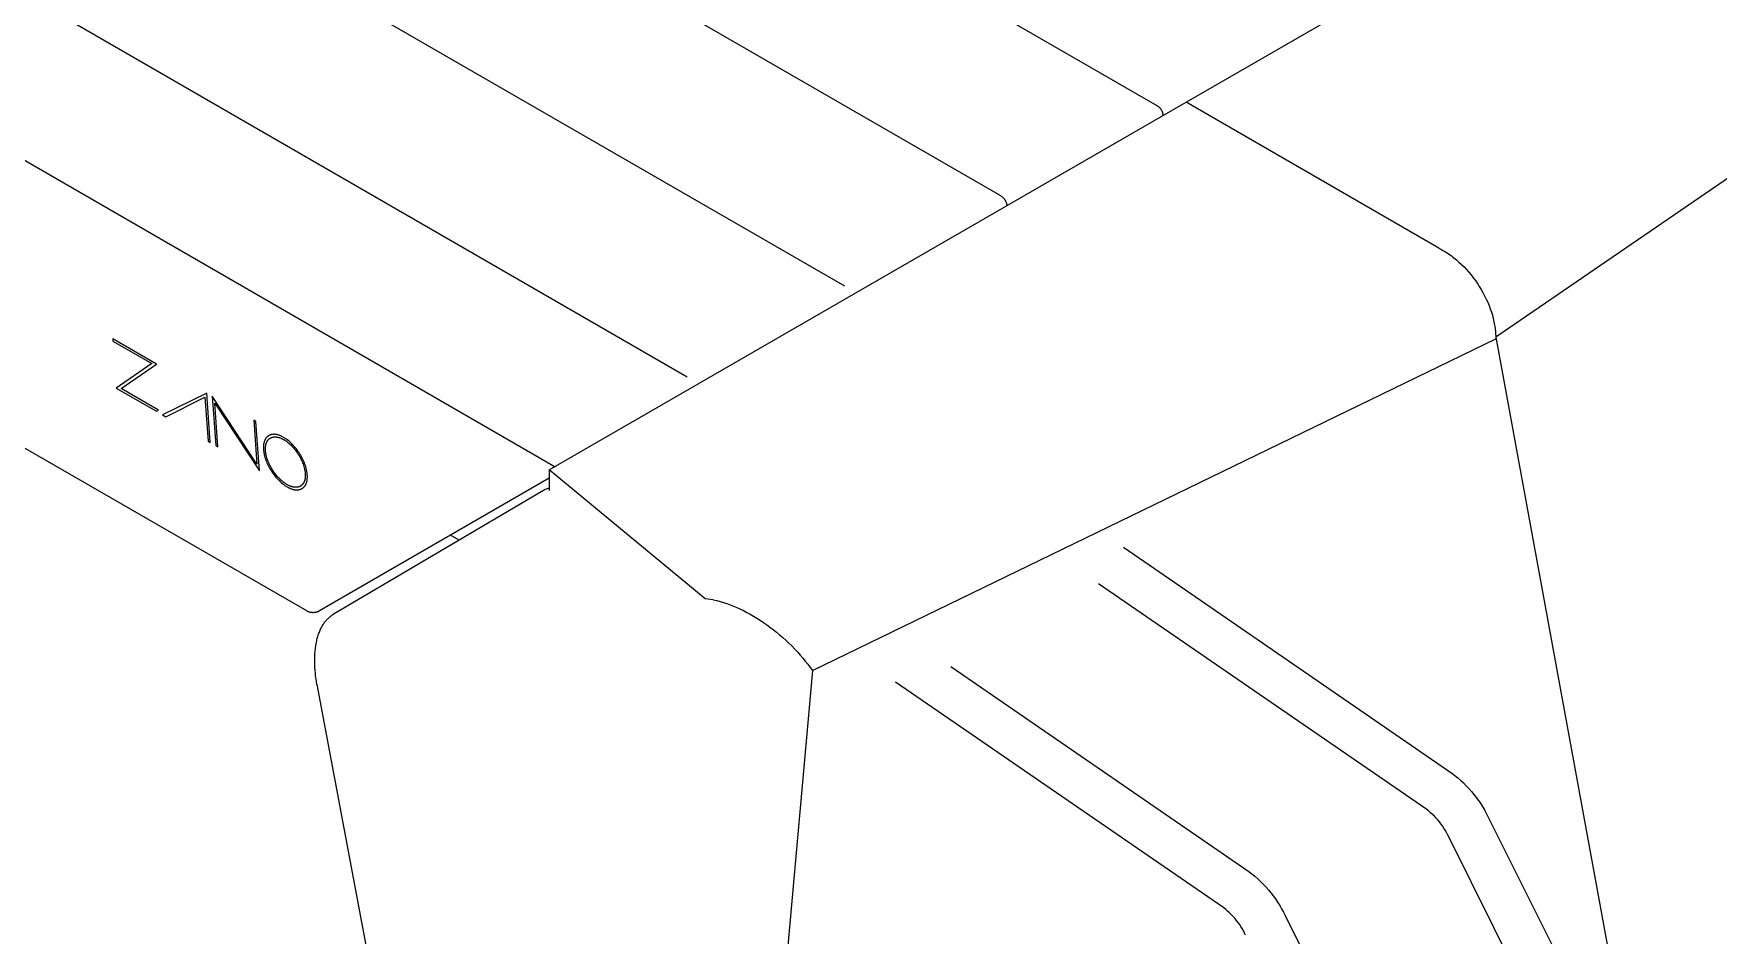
# Model space of a CAD drawing. Header units: inches. Extents: x -2 to 206, y 1 to 129.
# Drawn here: x 184.8 to 198.29, y 44.7 to 51.93 of the extents above; entities that cross this region are included whole.
import ezdxf

# ---------------------------------------------------------------- set-up
doc = ezdxf.new("R2010")
doc.units = ezdxf.units.IN
doc.layers.add('ZANO_R', color=7, linetype='Continuous', lineweight=0)

msp = doc.modelspace()

# ---------------------------------------------------------------- linework, layer by layer
at = {"layer": 'ZANO_R'}
for p, q in [((148.04751, 76.31765), (192.54332, 50.62798)), ((150.52484, 76.33177), (193.79421, 51.35018)), ((146.79663, 75.59545), (191.29244, 49.90579)), ((145.52589, 74.87439), (190.03397, 49.17765)), ((144.32149, 74.23882), (188.82957, 48.54207)), ((186.9869, 47.30169), (146.48166, 70.6874)), ((194.02958, 51.37613), (199.11225, 54.31061)), ((201.03887, 52.59873), (196.50926, 49.49441)), ((188.92904, 48.43133), (194.01122, 51.36553)), ((193.79421, 51.35018), (193.79714, 51.34842)), ((193.79714, 51.34842), (193.80001, 51.34657)), ((193.80001, 51.34657), (193.80282, 51.34461)), ((193.80282, 51.34461), (193.80556, 51.34256)), ((193.80556, 51.34256), (193.80823, 51.34042)), ((193.80823, 51.34042), (193.81082, 51.33819)), ((193.81082, 51.33819), (193.81334, 51.33588)), ((193.81334, 51.33588), (193.81578, 51.33348)), ((193.81578, 51.33348), (193.81813, 51.331)), ((193.81813, 51.331), (193.8204, 51.32844)), ((193.8204, 51.32844), (193.82259, 51.32581)), ((193.82259, 51.32581), (193.82468, 51.3231)), ((193.82468, 51.3231), (193.82668, 51.32032)), ((193.82668, 51.32032), (193.82858, 51.31748)), ((193.82858, 51.31748), (193.83039, 51.31458)), ((193.83039, 51.31458), (193.8321, 51.31161)), ((193.8321, 51.31161), (193.8337, 51.30859)), ((193.8337, 51.30859), (193.83521, 51.30552)), ((193.83521, 51.30552), (193.8366, 51.3024)), ((193.8366, 51.3024), (193.8379, 51.29923)), ((193.8379, 51.29923), (193.83908, 51.29602)), ((193.83908, 51.29602), (193.84015, 51.29278)), ((193.84015, 51.29278), (193.84112, 51.28949)), ((193.84112, 51.28949), (193.84197, 51.28618)), ((193.84197, 51.28618), (193.84271, 51.28284)), ((193.84271, 51.28284), (193.84334, 51.27948)), ((193.84334, 51.27948), (193.84385, 51.2761)), ((193.84385, 51.2761), (193.84425, 51.2727)), ((193.84425, 51.2727), (193.84453, 51.26929)), ((194.01122, 51.36553), (194.02958, 51.37613)), ((196.05281, 50.20802), (194.02958, 51.37613)), ((194.45639, 51.10908), (194.45585, 51.10882)), ((192.54332, 50.62798), (192.54625, 50.62622)), ((192.54625, 50.62622), (192.54913, 50.62437)), ((192.54913, 50.62437), (192.55193, 50.62241)), ((192.55193, 50.62241), (192.55467, 50.62036)), ((192.55467, 50.62036), (192.55734, 50.61822)), ((192.55734, 50.61822), (192.55994, 50.61599)), ((192.55994, 50.61599), (192.56245, 50.61368)), ((192.56245, 50.61368), (192.56489, 50.61128)), ((192.56489, 50.61128), (192.56725, 50.6088)), ((192.56725, 50.6088), (192.56952, 50.60624)), ((192.56952, 50.60624), (192.5717, 50.60361)), ((192.5717, 50.60361), (192.57379, 50.6009)), ((192.57379, 50.6009), (192.57579, 50.59812)), ((192.57579, 50.59812), (192.5777, 50.59528)), ((192.5777, 50.59528), (192.5795, 50.59238)), ((192.5795, 50.59238), (192.58121, 50.58941)), ((192.58121, 50.58941), (192.58282, 50.58639)), ((192.58282, 50.58639), (192.58432, 50.58332)), ((192.58432, 50.58332), (192.58572, 50.5802)), ((192.58572, 50.5802), (192.58701, 50.57703)), ((192.58701, 50.57703), (192.58819, 50.57382)), ((192.58819, 50.57382), (192.58927, 50.57058)), ((192.58927, 50.57058), (192.59023, 50.56729)), ((192.59023, 50.56729), (192.59109, 50.56398)), ((192.59109, 50.56398), (192.59183, 50.56064)), ((192.59183, 50.56064), (192.59245, 50.55728)), ((192.59245, 50.55728), (192.59297, 50.5539)), ((192.59297, 50.5539), (192.59336, 50.5505)), ((192.59336, 50.5505), (192.59365, 50.54709)), ((196.05281, 50.20802), (196.06408, 50.20226)), ((196.06408, 50.20226), (196.07543, 50.19616)), ((196.07543, 50.19616), (196.08665, 50.18983)), ((196.08665, 50.18983), (196.09774, 50.18328)), ((196.09774, 50.18328), (196.1087, 50.17652)), ((196.1087, 50.17652), (196.11953, 50.16956)), ((196.11953, 50.16956), (196.13024, 50.16239)), ((196.13024, 50.16239), (196.15126, 50.1475)), ((196.15126, 50.1475), (196.16222, 50.1393)), ((196.16222, 50.1393), (196.17303, 50.13091)), ((196.17303, 50.13091), (196.19421, 50.11357)), ((196.19421, 50.11357), (196.2148, 50.09553)), ((196.2148, 50.09553), (196.2348, 50.07683)), ((196.2348, 50.07683), (196.25497, 50.05674)), ((196.25497, 50.05674), (196.2745, 50.03602)), ((196.2745, 50.03602), (196.29338, 50.0147)), ((196.29338, 50.0147), (196.31161, 49.99281)), ((196.31161, 49.99281), (196.32902, 49.97059)), ((196.32902, 49.97059), (196.34578, 49.94787)), ((196.34578, 49.94787), (196.36186, 49.92467)), ((196.36186, 49.92467), (196.37727, 49.90101)), ((196.37727, 49.90101), (196.39229, 49.87637)), ((196.39229, 49.87637), (196.40656, 49.8513)), ((196.40656, 49.8513), (196.42007, 49.82581)), ((196.42007, 49.82581), (196.43278, 49.79992)), ((196.43278, 49.79992), (196.44439, 49.77433)), ((196.44439, 49.77433), (196.45518, 49.74838)), ((196.45518, 49.74838), (196.46514, 49.72211)), ((196.46514, 49.72211), (196.47423, 49.69552)), ((196.47423, 49.69552), (196.48205, 49.66989)), ((196.48205, 49.66989), (196.48899, 49.64402)), ((196.48899, 49.64402), (196.49212, 49.63099)), ((196.49212, 49.63099), (196.49501, 49.61791)), ((196.49501, 49.61791), (196.49766, 49.60478)), ((196.49766, 49.60478), (196.50006, 49.5916)), ((196.50006, 49.5916), (196.50202, 49.57955)), ((196.50202, 49.57955), (196.50377, 49.56746)), ((196.50377, 49.56746), (196.50529, 49.55533)), ((196.50529, 49.55533), (196.50658, 49.54319)), ((196.50658, 49.54319), (196.50763, 49.53102)), ((196.50763, 49.53102), (196.50843, 49.51883)), ((196.50843, 49.51883), (196.50898, 49.50662)), ((185.78407, 49.27926), (185.43402, 49.48137)), ((185.43402, 49.48137), (185.43539, 49.46207)), ((185.43539, 49.46207), (185.74585, 49.28282)), ((191.03636, 46.82377), (196.50928, 49.4821)), ((196.50898, 49.50662), (196.50926, 49.49441)), ((196.50926, 49.49441), (196.50928, 49.4821)), ((196.50926, 49.49441), (197.94459, 41.67948)), ((185.74585, 49.28282), (185.46206, 49.08611)), ((185.50007, 49.0826), (185.78407, 49.27926)), ((185.46206, 49.08611), (185.78317, 48.90072)), ((185.80044, 48.90919), (185.50007, 49.0826)), ((186.18606, 49.04718), (185.83209, 48.87238)), ((185.85736, 48.85779), (186.17217, 49.01373)), ((186.17217, 49.01373), (186.19715, 48.66162)), ((186.21411, 48.65182), (186.18606, 49.04718)), ((186.23004, 49.0217), (186.25788, 48.62659)), ((186.58794, 48.4785), (186.23004, 49.0217)), ((185.78317, 48.90072), (185.80044, 48.90919)), ((185.83209, 48.87238), (185.85736, 48.85779)), ((186.27501, 48.61669), (186.25032, 48.96738)), ((186.25032, 48.96738), (186.60805, 48.42442)), ((186.56304, 48.82943), (186.58794, 48.4785)), ((186.57996, 48.82033), (186.56304, 48.82943)), ((186.60805, 48.42442), (186.57996, 48.82033)), ((186.6781, 48.70313), (186.6768, 48.7022)), ((186.67942, 48.70402), (186.6781, 48.70313)), ((186.68076, 48.70489), (186.67942, 48.70402)), ((186.68212, 48.70573), (186.68076, 48.70489)), ((186.6835, 48.70653), (186.68212, 48.70573)), ((186.6849, 48.70731), (186.6835, 48.70653)), ((186.68631, 48.70805), (186.6849, 48.70731)), ((186.68775, 48.70877), (186.68631, 48.70805)), ((186.6892, 48.70945), (186.68775, 48.70877)), ((186.69067, 48.7101), (186.6892, 48.70945)), ((186.69216, 48.71073), (186.69067, 48.7101)), ((186.69367, 48.71132), (186.69216, 48.71073)), ((186.69519, 48.71188), (186.69367, 48.71132)), ((186.69673, 48.71241), (186.69519, 48.71188)), ((186.69829, 48.7129), (186.69673, 48.71241)), ((186.69987, 48.71337), (186.69829, 48.7129)), ((186.70147, 48.71381), (186.69987, 48.71337)), ((186.70308, 48.71421), (186.70147, 48.71381)), ((186.70471, 48.71458), (186.70308, 48.71421)), ((186.70635, 48.71492), (186.70471, 48.71458)), ((186.70802, 48.71523), (186.70635, 48.71492)), ((186.70969, 48.71551), (186.70802, 48.71523)), ((186.71139, 48.71575), (186.70969, 48.71551)), ((186.7131, 48.71597), (186.71139, 48.71575)), ((186.71483, 48.71615), (186.7131, 48.71597)), ((186.71657, 48.7163), (186.71483, 48.71615)), ((186.71833, 48.71641), (186.71657, 48.7163)), ((186.72011, 48.7165), (186.71833, 48.71641)), ((186.72189, 48.71655), (186.72011, 48.7165)), ((186.7237, 48.71656), (186.72189, 48.71655)), ((186.72552, 48.71655), (186.7237, 48.71656)), ((186.72735, 48.7165), (186.72552, 48.71655)), ((186.73107, 48.71631), (186.72735, 48.7165)), ((186.73484, 48.71598), (186.73107, 48.71631)), ((186.73867, 48.71553), (186.73484, 48.71598)), ((186.74255, 48.71493), (186.73867, 48.71553)), ((186.74649, 48.71421), (186.74255, 48.71493)), ((186.75048, 48.71334), (186.74649, 48.71421)), ((186.75452, 48.71234), (186.75048, 48.71334)), ((186.75861, 48.71121), (186.75452, 48.71234)), ((186.76274, 48.70993), (186.75861, 48.71121)), ((186.76693, 48.70852), (186.76274, 48.70993)), ((186.77116, 48.70697), (186.76693, 48.70852)), ((186.77544, 48.70528), (186.77116, 48.70697)), ((186.77976, 48.70345), (186.77544, 48.70528)), ((186.78413, 48.70147), (186.77976, 48.70345)), ((186.19715, 48.66162), (186.21411, 48.65182)), ((186.25788, 48.62659), (186.27501, 48.61669)), ((186.64018, 48.61509), (186.64014, 48.6103)), ((186.64014, 48.6103), (186.64021, 48.60542)), ((186.64033, 48.61977), (186.64018, 48.61509)), ((186.64021, 48.60542), (186.6404, 48.60044)), ((186.64059, 48.62435), (186.64033, 48.61977)), ((186.6404, 48.60044), (186.64071, 48.59536)), ((186.64096, 48.62883), (186.64059, 48.62435)), ((186.64071, 48.59536), (186.64113, 48.59022)), ((186.64144, 48.63321), (186.64096, 48.62883)), ((186.64113, 48.59022), (186.64166, 48.58504)), ((186.64202, 48.63749), (186.64144, 48.63321)), ((186.64166, 48.58504), (186.6423, 48.57983)), ((186.64272, 48.64166), (186.64202, 48.63749)), ((186.6423, 48.57983), (186.64305, 48.57459)), ((186.64351, 48.64573), (186.64272, 48.64166)), ((186.64305, 48.57459), (186.64391, 48.56932)), ((186.64441, 48.64969), (186.64351, 48.64573)), ((186.64391, 48.56932), (186.64487, 48.56403)), ((186.64541, 48.65355), (186.64441, 48.64969)), ((186.64651, 48.6573), (186.64541, 48.65355)), ((186.64772, 48.66094), (186.64651, 48.6573)), ((186.64902, 48.66448), (186.64772, 48.66094)), ((186.6497, 48.66621), (186.64902, 48.66448)), ((186.65041, 48.66791), (186.6497, 48.66621)), ((186.65115, 48.66958), (186.65041, 48.66791)), ((186.6519, 48.67122), (186.65115, 48.66958)), ((186.65269, 48.67284), (186.6519, 48.67122)), ((186.65349, 48.67443), (186.65269, 48.67284)), ((186.65432, 48.67599), (186.65349, 48.67443)), ((186.65517, 48.67753), (186.65432, 48.67599)), ((186.65604, 48.67903), (186.65517, 48.67753)), ((186.65694, 48.68051), (186.65604, 48.67903)), ((186.65643, 48.59954), (186.65646, 48.60388)), ((186.6565, 48.59511), (186.65643, 48.59954)), ((186.65646, 48.60388), (186.6566, 48.60813)), ((186.65667, 48.59059), (186.6565, 48.59511)), ((186.6566, 48.60813), (186.65684, 48.61229)), ((186.65695, 48.58599), (186.65667, 48.59059)), ((186.65684, 48.61229), (186.65717, 48.61635)), ((186.65786, 48.68196), (186.65694, 48.68051)), ((186.65733, 48.58132), (186.65695, 48.58599)), ((186.65717, 48.61635), (186.65761, 48.62033)), ((186.65781, 48.57662), (186.65733, 48.58132)), ((186.65761, 48.62033), (186.65814, 48.62421)), ((186.65839, 48.57189), (186.65781, 48.57662)), ((186.6588, 48.68338), (186.65786, 48.68196)), ((186.65814, 48.62421), (186.65877, 48.62799)), ((186.65907, 48.56714), (186.65839, 48.57189)), ((186.65877, 48.62799), (186.65949, 48.63168)), ((186.65977, 48.68477), (186.6588, 48.68338)), ((186.65949, 48.63168), (186.66031, 48.63528)), ((186.66075, 48.68614), (186.65977, 48.68477)), ((186.66031, 48.63528), (186.66122, 48.63878)), ((186.66176, 48.68747), (186.66075, 48.68614)), ((186.66122, 48.63878), (186.66222, 48.64218)), ((186.66279, 48.68878), (186.66176, 48.68747)), ((186.66222, 48.64218), (186.66331, 48.64549)), ((186.66385, 48.69006), (186.66279, 48.68878)), ((186.66331, 48.64549), (186.66449, 48.6487)), ((186.66492, 48.69131), (186.66385, 48.69006)), ((186.66449, 48.6487), (186.66511, 48.65026)), ((186.66601, 48.69253), (186.66492, 48.69131)), ((186.66511, 48.65026), (186.66575, 48.65181)), ((186.66575, 48.65181), (186.66642, 48.65332)), ((186.66713, 48.69372), (186.66601, 48.69253)), ((186.66642, 48.65332), (186.66711, 48.65482)), ((186.66711, 48.65482), (186.66782, 48.65628)), ((186.66827, 48.69489), (186.66713, 48.69372)), ((186.66782, 48.65628), (186.66855, 48.65773)), ((186.66943, 48.69602), (186.66827, 48.69489)), ((186.66855, 48.65773), (186.6693, 48.65914)), ((186.6693, 48.65914), (186.67007, 48.66054)), ((186.6706, 48.69712), (186.66943, 48.69602)), ((186.67007, 48.66054), (186.67086, 48.6619)), ((186.6718, 48.6982), (186.6706, 48.69712)), ((186.67086, 48.6619), (186.67168, 48.66324)), ((186.67168, 48.66324), (186.67251, 48.66456)), ((186.67302, 48.69924), (186.6718, 48.6982)), ((186.67251, 48.66456), (186.67337, 48.66585)), ((186.67426, 48.70026), (186.67302, 48.69924)), ((186.67337, 48.66585), (186.67424, 48.66711)), ((186.67424, 48.66711), (186.67514, 48.66835)), ((186.67552, 48.70124), (186.67426, 48.70026)), ((186.67514, 48.66835), (186.67605, 48.66956)), ((186.6768, 48.7022), (186.67552, 48.70124)), ((186.67605, 48.66956), (186.67699, 48.67075)), ((186.67699, 48.67075), (186.67794, 48.67191)), ((186.67794, 48.67191), (186.67892, 48.67304)), ((186.67892, 48.67304), (186.67991, 48.67415)), ((186.67991, 48.67415), (186.68092, 48.67523)), ((186.68092, 48.67523), (186.68195, 48.67629)), ((186.68195, 48.67629), (186.683, 48.67732)), ((186.683, 48.67732), (186.68407, 48.67832)), ((186.68407, 48.67832), (186.68516, 48.67929)), ((186.68516, 48.67929), (186.68627, 48.68024)), ((186.68627, 48.68024), (186.6874, 48.68116)), ((186.6874, 48.68116), (186.68854, 48.68206)), ((186.68854, 48.68206), (186.6897, 48.68293)), ((186.6897, 48.68293), (186.69088, 48.68377)), ((186.69088, 48.68377), (186.69208, 48.68458)), ((186.69208, 48.68458), (186.69329, 48.68537)), ((186.69329, 48.68537), (186.69452, 48.68613)), ((186.69452, 48.68613), (186.69577, 48.68686)), ((186.69577, 48.68686), (186.69704, 48.68756)), ((186.69704, 48.68756), (186.69833, 48.68824)), ((186.69833, 48.68824), (186.69963, 48.68889)), ((186.69963, 48.68889), (186.70095, 48.68951)), ((186.70095, 48.68951), (186.70228, 48.6901)), ((186.70228, 48.6901), (186.70363, 48.69067)), ((186.70363, 48.69067), (186.705, 48.6912)), ((186.705, 48.6912), (186.70638, 48.69171)), ((186.70638, 48.69171), (186.70778, 48.69219)), ((186.70778, 48.69219), (186.7092, 48.69264)), ((186.7092, 48.69264), (186.71063, 48.69307)), ((186.71063, 48.69307), (186.71208, 48.69346)), ((186.71208, 48.69346), (186.71354, 48.69383)), ((186.71354, 48.69383), (186.71502, 48.69417)), ((186.71502, 48.69417), (186.71651, 48.69448)), ((186.71651, 48.69448), (186.71802, 48.69476)), ((186.71802, 48.69476), (186.71954, 48.69501)), ((186.71954, 48.69501), (186.72108, 48.69523)), ((186.72108, 48.69523), (186.72263, 48.69542)), ((186.72263, 48.69542), (186.7242, 48.69559)), ((186.7242, 48.69559), (186.72578, 48.69572)), ((186.72578, 48.69572), (186.72738, 48.69583)), ((186.72738, 48.69583), (186.72899, 48.6959)), ((186.72899, 48.6959), (186.73061, 48.69595)), ((186.73061, 48.69595), (186.73225, 48.69597)), ((186.73225, 48.69597), (186.7339, 48.69596)), ((186.7339, 48.69596), (186.73557, 48.69591)), ((186.73557, 48.69591), (186.73894, 48.69574)), ((186.73894, 48.69574), (186.74236, 48.69544)), ((186.74236, 48.69544), (186.74583, 48.69503)), ((186.74583, 48.69503), (186.74935, 48.69449)), ((186.74935, 48.69449), (186.75293, 48.69383)), ((186.75293, 48.69383), (186.75655, 48.69305)), ((186.75655, 48.69305), (186.76021, 48.69214)), ((186.76021, 48.69214), (186.76392, 48.69111)), ((186.76392, 48.69111), (186.76768, 48.68996)), ((186.76768, 48.68996), (186.77148, 48.68867)), ((186.77148, 48.68867), (186.77532, 48.68727)), ((186.77532, 48.68727), (186.7792, 48.68573)), ((186.7792, 48.68573), (186.78312, 48.68407)), ((186.78312, 48.68407), (186.78708, 48.68228)), ((186.78853, 48.69935), (186.78413, 48.70147)), ((186.78708, 48.68228), (186.79108, 48.68036)), ((186.79298, 48.69709), (186.78853, 48.69935)), ((186.79108, 48.68036), (186.79511, 48.67831)), ((186.79746, 48.69469), (186.79298, 48.69709)), ((186.79511, 48.67831), (186.79918, 48.67613)), ((186.80198, 48.69214), (186.79746, 48.69469)), ((186.79918, 48.67613), (186.80328, 48.67381)), ((186.80651, 48.68947), (186.80198, 48.69214)), ((186.80328, 48.67381), (186.80739, 48.67138)), ((186.81102, 48.68668), (186.80651, 48.68947)), ((186.80739, 48.67138), (186.81149, 48.66885)), ((186.81551, 48.68378), (186.81102, 48.68668)), ((186.81149, 48.66885), (186.81556, 48.66622)), ((186.81998, 48.68077), (186.81551, 48.68378)), ((186.81556, 48.66622), (186.81962, 48.66349)), ((186.81962, 48.66349), (186.82365, 48.66067)), ((186.82442, 48.67766), (186.81998, 48.68077)), ((186.82365, 48.66067), (186.82766, 48.65775)), ((186.82884, 48.67445), (186.82442, 48.67766)), ((186.82766, 48.65775), (186.83561, 48.65165)), ((186.83759, 48.66772), (186.82884, 48.67445)), ((186.83561, 48.65165), (186.84345, 48.6452)), ((186.84623, 48.66062), (186.83759, 48.66772)), ((186.84345, 48.6452), (186.85117, 48.63842)), ((186.85474, 48.65315), (186.84623, 48.66062)), ((186.85117, 48.63842), (186.85876, 48.63132)), ((186.86311, 48.64533), (186.85474, 48.65315)), ((186.85876, 48.63132), (186.86621, 48.62394)), ((186.87132, 48.63719), (186.86311, 48.64533)), ((186.86621, 48.62394), (186.87352, 48.61627)), ((186.87937, 48.62874), (186.87132, 48.63719)), ((186.87352, 48.61627), (186.88066, 48.60834)), ((186.88724, 48.62), (186.87937, 48.62874)), ((186.88066, 48.60834), (186.88763, 48.60017)), ((186.89492, 48.611), (186.88724, 48.62)), ((186.88763, 48.60017), (186.89441, 48.59177)), ((186.89441, 48.59177), (186.901, 48.58315)), ((186.9024, 48.60174), (186.89492, 48.611)), ((186.901, 48.58315), (186.90739, 48.57435)), ((186.90966, 48.59225), (186.9024, 48.60174)), ((186.90739, 48.57435), (186.91357, 48.56537)), ((186.9167, 48.58255), (186.90966, 48.59225)), ((186.92351, 48.57265), (186.9167, 48.58255)), ((186.93006, 48.56258), (186.92351, 48.57265)), ((186.64487, 48.56403), (186.64593, 48.55872)), ((186.64593, 48.55872), (186.6471, 48.55339)), ((186.6471, 48.55339), (186.64974, 48.54267)), ((186.64974, 48.54267), (186.65277, 48.53191)), ((186.65277, 48.53191), (186.65618, 48.52111)), ((186.65618, 48.52111), (186.65995, 48.51031)), ((186.65985, 48.56236), (186.65907, 48.56714)), ((186.66072, 48.55756), (186.65985, 48.56236)), ((186.65995, 48.51031), (186.66409, 48.49951)), ((186.66169, 48.55274), (186.66072, 48.55756)), ((186.66275, 48.5479), (186.66169, 48.55274)), ((186.66514, 48.53818), (186.66275, 48.5479)), ((186.66409, 48.49951), (186.66856, 48.48873)), ((186.66789, 48.52841), (186.66514, 48.53818)), ((186.67098, 48.51862), (186.66789, 48.52841)), ((186.66856, 48.48873), (186.67337, 48.478)), ((186.67441, 48.50881), (186.67098, 48.51862)), ((186.67337, 48.478), (186.6785, 48.46733)), ((186.67816, 48.49901), (186.67441, 48.50881)), ((186.68222, 48.48923), (186.67816, 48.49901)), ((186.6785, 48.46733), (186.68394, 48.45675)), ((186.68659, 48.47949), (186.68222, 48.48923)), ((186.68394, 48.45675), (186.68968, 48.44626)), ((186.69124, 48.46981), (186.68659, 48.47949)), ((186.68968, 48.44626), (186.6957, 48.43589)), ((186.69618, 48.46021), (186.69124, 48.46981)), ((186.6957, 48.43589), (186.70199, 48.42566)), ((186.70138, 48.45069), (186.69618, 48.46021)), ((186.70684, 48.44129), (186.70138, 48.45069)), ((186.71255, 48.432), (186.70684, 48.44129)), ((186.91357, 48.56537), (186.91951, 48.55623)), ((186.91951, 48.55623), (186.92522, 48.54695)), ((186.92522, 48.54695), (186.93068, 48.53754)), ((186.93635, 48.55235), (186.93006, 48.56258)), ((186.93068, 48.53754), (186.93589, 48.52803)), ((186.93589, 48.52803), (186.94082, 48.51842)), ((186.94237, 48.54198), (186.93635, 48.55235)), ((186.94082, 48.51842), (186.94548, 48.50874)), ((186.94811, 48.5315), (186.94237, 48.54198)), ((186.94548, 48.50874), (186.94984, 48.49901)), ((186.95355, 48.52091), (186.94811, 48.5315)), ((186.94984, 48.49901), (186.9539, 48.48923)), ((186.95868, 48.51025), (186.95355, 48.52091)), ((186.9539, 48.48923), (186.95765, 48.47944)), ((186.95765, 48.47944), (186.96108, 48.46963)), ((186.96349, 48.49952), (186.95868, 48.51025)), ((186.96108, 48.46963), (186.96417, 48.45984)), ((186.96797, 48.48874), (186.96349, 48.49952)), ((186.96417, 48.45984), (186.96692, 48.45008)), ((186.96692, 48.45008), (186.96931, 48.44036)), ((186.9721, 48.47795), (186.96797, 48.48874)), ((186.96931, 48.44036), (186.97037, 48.43553)), ((186.97037, 48.43553), (186.97134, 48.43071)), ((186.97588, 48.46714), (186.9721, 48.47795)), ((186.97929, 48.45635), (186.97588, 48.46714)), ((186.98232, 48.44559), (186.97929, 48.45635)), ((186.98496, 48.43488), (186.98232, 48.44559)), ((186.98613, 48.42955), (186.98496, 48.43488)), ((188.82957, 48.54207), (188.97753, 48.45664)), ((186.70199, 48.42566), (186.70855, 48.41559)), ((186.70855, 48.41559), (186.71535, 48.40569)), ((186.7185, 48.42287), (186.71255, 48.432)), ((186.71535, 48.40569), (186.72239, 48.39599)), ((186.72467, 48.41388), (186.7185, 48.42287)), ((186.72239, 48.39599), (186.72965, 48.3865)), ((186.73106, 48.40508), (186.72467, 48.41388)), ((186.72965, 48.3865), (186.73713, 48.37724)), ((186.73765, 48.39647), (186.73106, 48.40508)), ((186.73713, 48.37724), (186.74481, 48.36824)), ((186.74444, 48.38807), (186.73765, 48.39647)), ((186.75141, 48.3799), (186.74444, 48.38807)), ((186.74481, 48.36824), (186.75268, 48.3595)), ((186.75855, 48.37197), (186.75141, 48.3799)), ((186.75268, 48.3595), (186.76073, 48.35105)), ((186.76585, 48.3643), (186.75855, 48.37197)), ((186.76073, 48.35105), (186.76894, 48.34291)), ((186.77331, 48.35691), (186.76585, 48.3643)), ((186.76894, 48.34291), (186.77731, 48.33509)), ((186.7809, 48.34982), (186.77331, 48.35691)), ((186.77731, 48.33509), (186.78582, 48.32762)), ((186.78862, 48.34304), (186.7809, 48.34982)), ((186.78582, 48.32762), (186.79446, 48.32051)), ((186.79646, 48.33659), (186.78862, 48.34304)), ((186.79446, 48.32051), (186.80322, 48.31379)), ((186.8044, 48.33049), (186.79646, 48.33659)), ((186.80322, 48.31379), (186.80764, 48.31057)), ((186.80841, 48.32757), (186.8044, 48.33049)), ((186.80764, 48.31057), (186.81208, 48.30746)), ((186.81245, 48.32475), (186.80841, 48.32757)), ((186.81208, 48.30746), (186.81655, 48.30445)), ((186.8165, 48.32202), (186.81245, 48.32475)), ((186.82058, 48.31939), (186.8165, 48.32202)), ((186.81655, 48.30445), (186.82104, 48.30155)), ((186.82467, 48.31686), (186.82058, 48.31939)), ((186.82104, 48.30155), (186.82555, 48.29877)), ((186.82878, 48.31443), (186.82467, 48.31686)), ((186.82555, 48.29877), (186.83008, 48.29609)), ((186.83288, 48.31212), (186.82878, 48.31443)), ((186.83695, 48.30994), (186.83288, 48.31212)), ((186.84098, 48.30789), (186.83695, 48.30994)), ((186.84497, 48.30597), (186.84098, 48.30789)), ((186.84893, 48.30418), (186.84497, 48.30597)), ((186.85285, 48.30252), (186.84893, 48.30418)), ((186.85673, 48.30098), (186.85285, 48.30252)), ((186.86057, 48.29958), (186.85673, 48.30098)), ((186.86437, 48.2983), (186.86057, 48.29958)), ((186.86812, 48.29714), (186.86437, 48.2983)), ((186.92976, 48.29815), (186.92841, 48.29758)), ((186.9311, 48.29874), (186.92976, 48.29815)), ((186.93242, 48.29936), (186.9311, 48.29874)), ((186.93372, 48.30001), (186.93242, 48.29936)), ((186.935, 48.30069), (186.93372, 48.30001)), ((186.93627, 48.30139), (186.935, 48.30069)), ((186.93752, 48.30212), (186.93627, 48.30139)), ((186.93875, 48.30288), (186.93752, 48.30212)), ((186.93997, 48.30367), (186.93875, 48.30288)), ((186.94117, 48.30448), (186.93997, 48.30367)), ((186.94235, 48.30532), (186.94117, 48.30448)), ((186.94351, 48.30619), (186.94235, 48.30532)), ((186.94465, 48.30708), (186.94351, 48.30619)), ((186.94578, 48.308), (186.94465, 48.30708)), ((186.94688, 48.30895), (186.94578, 48.308)), ((186.94797, 48.30993), (186.94688, 48.30895)), ((186.94904, 48.31093), (186.94797, 48.30993)), ((186.95009, 48.31196), (186.94904, 48.31093)), ((186.95113, 48.31301), (186.95009, 48.31196)), ((186.95214, 48.3141), (186.95113, 48.31301)), ((186.95313, 48.3152), (186.95214, 48.3141)), ((186.95411, 48.31634), (186.95313, 48.3152)), ((186.95506, 48.3175), (186.95411, 48.31634)), ((186.956, 48.31868), (186.95506, 48.3175)), ((186.95691, 48.3199), (186.956, 48.31868)), ((186.95781, 48.32114), (186.95691, 48.3199)), ((186.95868, 48.3224), (186.95781, 48.32114)), ((186.95954, 48.32369), (186.95868, 48.3224)), ((186.96037, 48.32501), (186.95954, 48.32369)), ((186.96119, 48.32635), (186.96037, 48.32501)), ((186.96198, 48.32771), (186.96119, 48.32635)), ((186.96276, 48.32911), (186.96198, 48.32771)), ((186.96351, 48.33052), (186.96276, 48.32911)), ((186.96424, 48.33197), (186.96351, 48.33052)), ((186.96495, 48.33343), (186.96424, 48.33197)), ((186.96564, 48.33493), (186.96495, 48.33343)), ((186.9663, 48.33644), (186.96564, 48.33493)), ((186.96695, 48.33799), (186.9663, 48.33644)), ((186.96757, 48.33955), (186.96695, 48.33799)), ((186.96714, 48.29694), (186.96821, 48.29819)), ((186.96875, 48.34276), (186.96757, 48.33955)), ((186.96821, 48.29819), (186.96926, 48.29946)), ((186.96984, 48.34607), (186.96875, 48.34276)), ((186.96926, 48.29946), (186.97029, 48.30077)), ((186.97084, 48.34947), (186.96984, 48.34607)), ((186.97029, 48.30077), (186.9713, 48.30211)), ((186.97175, 48.35298), (186.97084, 48.34947)), ((186.9713, 48.30211), (186.97229, 48.30347)), ((186.97134, 48.43071), (186.97221, 48.42591)), ((186.97257, 48.35657), (186.97175, 48.35298)), ((186.97221, 48.42591), (186.97299, 48.42113)), ((186.97229, 48.30347), (186.97325, 48.30487)), ((186.97329, 48.36027), (186.97257, 48.35657)), ((186.97299, 48.42113), (186.97367, 48.41638)), ((186.97325, 48.30487), (186.97419, 48.30629)), ((186.97392, 48.36405), (186.97329, 48.36027)), ((186.97367, 48.41638), (186.97425, 48.41166)), ((186.97445, 48.36794), (186.97392, 48.36405)), ((186.97419, 48.30629), (186.97511, 48.30774)), ((186.97425, 48.41166), (186.97473, 48.40696)), ((186.97488, 48.37191), (186.97445, 48.36794)), ((186.97473, 48.40696), (186.97511, 48.40229)), ((186.97522, 48.37598), (186.97488, 48.37191)), ((186.97511, 48.40229), (186.97539, 48.39768)), ((186.97511, 48.30774), (186.97601, 48.30922)), ((186.97546, 48.38014), (186.97522, 48.37598)), ((186.97539, 48.39768), (186.97556, 48.39316)), ((186.9756, 48.38439), (186.97546, 48.38014)), ((186.97556, 48.39316), (186.97563, 48.38873)), ((186.97563, 48.38873), (186.9756, 48.38439)), ((186.97601, 48.30922), (186.97689, 48.31072)), ((186.97689, 48.31072), (186.97774, 48.31226)), ((186.97774, 48.31226), (186.97857, 48.31382)), ((186.97857, 48.31382), (186.97937, 48.31541)), ((186.97937, 48.31541), (186.98015, 48.31703)), ((186.98015, 48.31703), (186.98091, 48.31867)), ((186.98091, 48.31867), (186.98164, 48.32034)), ((186.98164, 48.32034), (186.98236, 48.32205)), ((186.98236, 48.32205), (186.98304, 48.32377)), ((186.98304, 48.32377), (186.98434, 48.32731)), ((186.98434, 48.32731), (186.98554, 48.33095)), ((186.98554, 48.33095), (186.98665, 48.33471)), ((186.98719, 48.42424), (186.98613, 48.42955)), ((186.98665, 48.33471), (186.98765, 48.33857)), ((186.98815, 48.41895), (186.98719, 48.42424)), ((186.98765, 48.33857), (186.98855, 48.34253)), ((186.98901, 48.41369), (186.98815, 48.41895)), ((186.98855, 48.34253), (186.98934, 48.3466)), ((186.98976, 48.40845), (186.98901, 48.41369)), ((186.98934, 48.3466), (186.99004, 48.35078)), ((186.9904, 48.40324), (186.98976, 48.40845)), ((186.99004, 48.35078), (186.99062, 48.35505)), ((186.99093, 48.39806), (186.9904, 48.40324)), ((186.99062, 48.35505), (186.9911, 48.35943)), ((186.99135, 48.39292), (186.99093, 48.39806)), ((186.9911, 48.35943), (186.99147, 48.36392)), ((186.99166, 48.38784), (186.99135, 48.39292)), ((186.99147, 48.36392), (186.99173, 48.3685)), ((186.99185, 48.38286), (186.99166, 48.38784)), ((186.99173, 48.3685), (186.99188, 48.37319)), ((186.99192, 48.37797), (186.99185, 48.38286)), ((186.99188, 48.37319), (186.99192, 48.37797)), ((188.92904, 48.36463), (187.08798, 47.30169)), ((190.17833, 47.40028), (188.92904, 48.43133)), ((188.92904, 48.43133), (188.92904, 48.26626)), ((186.83008, 48.29609), (186.8346, 48.29354)), ((186.8346, 48.29354), (186.83908, 48.29114)), ((186.83908, 48.29114), (186.84353, 48.28888)), ((186.84353, 48.28888), (186.84793, 48.28676)), ((186.84793, 48.28676), (186.85229, 48.28479)), ((186.85229, 48.28479), (186.85661, 48.28296)), ((186.85661, 48.28296), (186.86089, 48.28127)), ((186.86089, 48.28127), (186.86512, 48.27971)), ((186.86512, 48.27971), (186.86931, 48.2783)), ((186.87183, 48.29611), (186.86812, 48.29714)), ((186.86931, 48.2783), (186.87345, 48.27703)), ((186.8755, 48.2952), (186.87183, 48.29611)), ((186.87345, 48.27703), (186.87754, 48.27589)), ((186.87912, 48.29442), (186.8755, 48.2952)), ((186.87754, 48.27589), (186.88158, 48.27489)), ((186.88269, 48.29376), (186.87912, 48.29442)), ((186.88158, 48.27489), (186.88557, 48.27403)), ((186.88621, 48.29322), (186.88269, 48.29376)), ((186.88557, 48.27403), (186.8895, 48.2733)), ((186.88968, 48.29281), (186.88621, 48.29322)), ((186.8895, 48.2733), (186.89338, 48.27271)), ((186.89311, 48.29251), (186.88968, 48.29281)), ((186.89647, 48.29234), (186.89311, 48.29251)), ((186.89338, 48.27271), (186.89721, 48.27225)), ((186.89814, 48.2923), (186.89647, 48.29234)), ((186.89721, 48.27225), (186.90098, 48.27193)), ((186.89979, 48.29228), (186.89814, 48.2923)), ((186.90143, 48.2923), (186.89979, 48.29228)), ((186.90098, 48.27193), (186.9047, 48.27173)), ((186.90305, 48.29235), (186.90143, 48.2923)), ((186.90466, 48.29242), (186.90305, 48.29235)), ((186.90626, 48.29253), (186.90466, 48.29242)), ((186.9047, 48.27173), (186.90653, 48.27169)), ((186.90784, 48.29266), (186.90626, 48.29253)), ((186.90653, 48.27169), (186.90835, 48.27167)), ((186.90941, 48.29283), (186.90784, 48.29266)), ((186.90835, 48.27167), (186.91016, 48.27169)), ((186.91096, 48.29302), (186.90941, 48.29283)), ((186.91016, 48.27169), (186.91195, 48.27174)), ((186.9125, 48.29324), (186.91096, 48.29302)), ((186.91195, 48.27174), (186.91372, 48.27183)), ((186.91402, 48.29349), (186.9125, 48.29324)), ((186.91372, 48.27183), (186.91548, 48.27194)), ((186.91553, 48.29377), (186.91402, 48.29349)), ((186.91548, 48.27194), (186.91722, 48.27209)), ((186.91702, 48.29408), (186.91553, 48.29377)), ((186.9185, 48.29442), (186.91702, 48.29408)), ((186.91722, 48.27209), (186.91895, 48.27227)), ((186.91996, 48.29479), (186.9185, 48.29442)), ((186.91895, 48.27227), (186.92066, 48.27249)), ((186.92141, 48.29518), (186.91996, 48.29479)), ((186.92066, 48.27249), (186.92236, 48.27273)), ((186.92284, 48.29561), (186.92141, 48.29518)), ((186.92236, 48.27273), (186.92403, 48.27301)), ((186.92426, 48.29606), (186.92284, 48.29561)), ((186.92403, 48.27301), (186.9257, 48.27332)), ((186.92566, 48.29654), (186.92426, 48.29606)), ((186.92704, 48.29705), (186.92566, 48.29654)), ((186.9257, 48.27332), (186.92734, 48.27366)), ((186.92841, 48.29758), (186.92704, 48.29705)), ((186.92734, 48.27366), (186.92897, 48.27403)), ((186.92897, 48.27403), (186.93058, 48.27443)), ((186.93058, 48.27443), (186.93218, 48.27487)), ((186.93218, 48.27487), (186.93376, 48.27534)), ((186.93376, 48.27534), (186.93532, 48.27583)), ((186.93532, 48.27583), (186.93686, 48.27636)), ((186.93686, 48.27636), (186.93839, 48.27692)), ((186.93839, 48.27692), (186.93989, 48.27751)), ((186.93989, 48.27751), (186.94138, 48.27814)), ((186.94138, 48.27814), (186.94285, 48.27879)), ((186.94285, 48.27879), (186.94431, 48.27947)), ((186.94431, 48.27947), (186.94574, 48.28019)), ((186.94574, 48.28019), (186.94716, 48.28093)), ((186.94716, 48.28093), (186.94855, 48.28171)), ((186.94855, 48.28171), (186.94993, 48.28252)), ((186.94993, 48.28252), (186.95129, 48.28335)), ((186.95129, 48.28335), (186.95263, 48.28422)), ((186.95263, 48.28422), (186.95395, 48.28512)), ((186.95395, 48.28512), (186.95525, 48.28604)), ((186.95525, 48.28604), (186.95653, 48.287)), ((186.95653, 48.287), (186.95779, 48.28798)), ((186.95779, 48.28798), (186.95903, 48.289)), ((186.95903, 48.289), (186.96025, 48.29005)), ((186.96025, 48.29005), (186.96145, 48.29112)), ((186.96145, 48.29112), (186.96263, 48.29223)), ((186.96263, 48.29223), (186.96379, 48.29336)), ((186.96379, 48.29336), (186.96492, 48.29452)), ((186.96492, 48.29452), (186.96604, 48.29571)), ((186.96604, 48.29571), (186.96714, 48.29694)), ((188.89556, 48.2738), (187.19404, 47.26965)), ((188.92904, 48.284), (188.89556, 48.2738)), ((188.20892, 47.86859), (188.1394, 47.90873)), ((193.52741, 47.81306), (196.15716, 46.00364)), ((195.95661, 45.71217), (193.32849, 47.52047)), ((190.24277, 47.39166), (190.17833, 47.40028)), ((190.24277, 47.39166), (190.27002, 47.38517)), ((190.27002, 47.38517), (190.29705, 47.37788)), ((190.29705, 47.37788), (190.32385, 47.36981)), ((190.32385, 47.36981), (190.35043, 47.36101)), ((190.35043, 47.36101), (190.3773, 47.35128)), ((186.98988, 47.30004), (186.9869, 47.30169)), ((186.98988, 47.30004), (186.9869, 47.30169)), ((186.99292, 47.29848), (186.98988, 47.30004)), ((186.99292, 47.29848), (186.98988, 47.30004)), ((186.99601, 47.29703), (186.99292, 47.29848)), ((186.99601, 47.29703), (186.99292, 47.29848)), ((186.99915, 47.29568), (186.99601, 47.29703)), ((186.99915, 47.29568), (186.99601, 47.29703)), ((187.00233, 47.29444), (186.99915, 47.29568)), ((187.00233, 47.29444), (186.99915, 47.29568)), ((187.00555, 47.29331), (187.00233, 47.29444)), ((187.00555, 47.29331), (187.00233, 47.29444)), ((187.00881, 47.29229), (187.00555, 47.29331)), ((187.00881, 47.29229), (187.00555, 47.29331)), ((187.0121, 47.29138), (187.00881, 47.29229)), ((187.0121, 47.29138), (187.00881, 47.29229)), ((187.01542, 47.29058), (187.0121, 47.29138)), ((187.01542, 47.29058), (187.0121, 47.29138)), ((187.01877, 47.28989), (187.01542, 47.29058)), ((187.01877, 47.28989), (187.01542, 47.29058)), ((187.02213, 47.28932), (187.01877, 47.28989)), ((187.02213, 47.28932), (187.01877, 47.28989)), ((187.02552, 47.28886), (187.02213, 47.28932)), ((187.02552, 47.28886), (187.02213, 47.28932)), ((187.02891, 47.28851), (187.02552, 47.28886)), ((187.02891, 47.28851), (187.02552, 47.28886)), ((187.03232, 47.28828), (187.02891, 47.28851)), ((187.03232, 47.28828), (187.02891, 47.28851)), ((187.03573, 47.28817), (187.03232, 47.28828)), ((187.03573, 47.28817), (187.03232, 47.28828)), ((187.03915, 47.28817), (187.03573, 47.28817)), ((187.03915, 47.28817), (187.03573, 47.28817)), ((187.04256, 47.28828), (187.03915, 47.28817)), ((187.04256, 47.28828), (187.03915, 47.28817)), ((187.04597, 47.28851), (187.04256, 47.28828)), ((187.04597, 47.28851), (187.04256, 47.28828)), ((187.04936, 47.28886), (187.04597, 47.28851)), ((187.04936, 47.28886), (187.04597, 47.28851)), ((187.05275, 47.28932), (187.04936, 47.28886)), ((187.05275, 47.28932), (187.04936, 47.28886)), ((187.05611, 47.28989), (187.05275, 47.28932)), ((187.05611, 47.28989), (187.05275, 47.28932)), ((187.05946, 47.29058), (187.05611, 47.28989)), ((187.05946, 47.29058), (187.05611, 47.28989)), ((187.06278, 47.29138), (187.05946, 47.29058)), ((187.06278, 47.29138), (187.05946, 47.29058)), ((187.06607, 47.29229), (187.06278, 47.29138)), ((187.06607, 47.29229), (187.06278, 47.29138)), ((187.06933, 47.29331), (187.06607, 47.29229)), ((187.06933, 47.29331), (187.06607, 47.29229)), ((187.07255, 47.29444), (187.06933, 47.29331)), ((187.07255, 47.29444), (187.06933, 47.29331)), ((187.07573, 47.29568), (187.07255, 47.29444)), ((187.07573, 47.29568), (187.07255, 47.29444)), ((187.07887, 47.29703), (187.07573, 47.29568)), ((187.07887, 47.29703), (187.07573, 47.29568)), ((187.08196, 47.29848), (187.07887, 47.29703)), ((187.08196, 47.29848), (187.07887, 47.29703)), ((187.085, 47.30004), (187.08196, 47.29848)), ((187.085, 47.30004), (187.08196, 47.29848)), ((187.08798, 47.30169), (187.085, 47.30004)), ((187.08798, 47.30169), (187.085, 47.30004)), ((187.13501, 47.21682), (187.13954, 47.22243)), ((187.13954, 47.22243), (187.14415, 47.22781)), ((187.14415, 47.22781), (187.14884, 47.23298)), ((187.14884, 47.23298), (187.15361, 47.23793)), ((187.15361, 47.23793), (187.15845, 47.24266)), ((187.15845, 47.24266), (187.16336, 47.24717)), ((187.16336, 47.24717), (187.16833, 47.25146)), ((187.16833, 47.25146), (187.17337, 47.25553)), ((187.17337, 47.25553), (187.17846, 47.25938)), ((187.17846, 47.25938), (187.1836, 47.26302)), ((187.1836, 47.26302), (187.1888, 47.26644)), ((187.1888, 47.26644), (187.19404, 47.26965)), ((190.3773, 47.35128), (190.40391, 47.34085)), ((190.40391, 47.34085), (190.43025, 47.32975)), ((190.43025, 47.32975), (190.4563, 47.318)), ((190.4563, 47.318), (190.48419, 47.30458)), ((190.48419, 47.30458), (190.51173, 47.29046)), ((190.51173, 47.29046), (190.53892, 47.27569)), ((190.53892, 47.27569), (190.56576, 47.26027)), ((190.56576, 47.26027), (190.59223, 47.24423)), ((190.59223, 47.24423), (190.61834, 47.22761)), ((190.61834, 47.22761), (190.64409, 47.21041)), ((187.07141, 47.08034), (187.0739, 47.08954)), ((187.0739, 47.08954), (187.07653, 47.09856)), ((187.07653, 47.09856), (187.0793, 47.10741)), ((187.0793, 47.10741), (187.08219, 47.11609)), ((187.08219, 47.11609), (187.08521, 47.12458)), ((187.08521, 47.12458), (187.08836, 47.13289)), ((187.08836, 47.13289), (187.09163, 47.14101)), ((187.09163, 47.14101), (187.09503, 47.14893)), ((187.09503, 47.14893), (187.09854, 47.15666)), ((187.09854, 47.15666), (187.10217, 47.16418)), ((187.10217, 47.16418), (187.10591, 47.1715)), ((187.10591, 47.1715), (187.10977, 47.17861)), ((187.10977, 47.17861), (187.11372, 47.18552)), ((187.11372, 47.18552), (187.11779, 47.19221)), ((187.11779, 47.19221), (187.12195, 47.19868)), ((187.12195, 47.19868), (187.12621, 47.20495)), ((187.12621, 47.20495), (187.13056, 47.21099)), ((187.13056, 47.21099), (187.13501, 47.21682)), ((190.64409, 47.21041), (190.66946, 47.19268)), ((190.66946, 47.19268), (190.69616, 47.17316)), ((190.69616, 47.17316), (190.72243, 47.15307)), ((190.72243, 47.15307), (190.74826, 47.13243)), ((190.74826, 47.13243), (190.77364, 47.11123)), ((190.77364, 47.11123), (190.79857, 47.08951)), ((190.79857, 47.08951), (190.82305, 47.06727)), ((187.05126, 46.9373), (187.05242, 46.95904)), ((187.05242, 46.95904), (187.05415, 46.98044)), ((187.05415, 46.98044), (187.05646, 47.00143)), ((187.05646, 47.00143), (187.05935, 47.02197)), ((187.05935, 47.02197), (187.0628, 47.042)), ((187.0628, 47.042), (187.06683, 47.06147)), ((187.06683, 47.06147), (187.06905, 47.07099)), ((187.06905, 47.07099), (187.07141, 47.08034)), ((190.82305, 47.06727), (190.84706, 47.04453)), ((190.84706, 47.04453), (190.87061, 47.02131)), ((190.87061, 47.02131), (190.89368, 46.9976)), ((190.89368, 46.9976), (190.91626, 46.97343)), ((190.91626, 46.97343), (190.93832, 46.94879)), ((187.05065, 46.89299), (187.05068, 46.91527)), ((187.05118, 46.87054), (187.05065, 46.89299)), ((187.05068, 46.91527), (187.05126, 46.9373)), ((187.05225, 46.84796), (187.05118, 46.87054)), ((187.05384, 46.82532), (187.05225, 46.84796)), ((187.05594, 46.80265), (187.05384, 46.82532)), ((191.03636, 46.82377), (190.2115, 37.63397)), ((190.93832, 46.94879), (190.95985, 46.92367)), ((190.95985, 46.92367), (190.97981, 46.89935)), ((190.97981, 46.89935), (190.99924, 46.87459)), ((190.99924, 46.87459), (191.0181, 46.8494)), ((191.0181, 46.8494), (191.03636, 46.82377)), ((192.14432, 46.85798), (194.53098, 45.21582)), ((187.05854, 46.78001), (187.05594, 46.80265)), ((187.06161, 46.75746), (187.05854, 46.78001)), ((187.06514, 46.73504), (187.06161, 46.75746)), ((187.06909, 46.71279), (187.06514, 46.73504)), ((187.06909, 46.71279), (188.65107, 38.29292)), ((194.33043, 44.92434), (191.70231, 46.73265)), ((196.15716, 46.00364), (196.1817, 45.98492)), ((196.1817, 45.98492), (196.20562, 45.96541)), ((196.20562, 45.96541), (196.22888, 45.94513)), ((196.22888, 45.94513), (196.25147, 45.9241)), ((196.25147, 45.9241), (196.27335, 45.90233)), ((196.27335, 45.90233), (196.29451, 45.87986)), ((196.29451, 45.87986), (196.31493, 45.85672)), ((196.31493, 45.85672), (196.33457, 45.83291)), ((196.33457, 45.83291), (196.35343, 45.80847)), ((196.35343, 45.80847), (196.37147, 45.78343)), ((196.37147, 45.78343), (196.38868, 45.75781)), ((196.38868, 45.75781), (196.40505, 45.73164)), ((195.97245, 45.69946), (195.95661, 45.71217)), ((195.98786, 45.68623), (195.97245, 45.69946)), ((196.0028, 45.67248), (195.98786, 45.68623)), ((196.01727, 45.65823), (196.0028, 45.67248)), ((196.03124, 45.6435), (196.01727, 45.65823)), ((196.04471, 45.62829), (196.03124, 45.6435)), ((196.05765, 45.61264), (196.04471, 45.62829)), ((196.07004, 45.59656), (196.05765, 45.61264)), ((196.40505, 45.73164), (196.42054, 45.70495)), ((196.42054, 45.70495), (196.43516, 45.67777)), ((196.43516, 45.67777), (196.44888, 45.65012)), ((196.44888, 45.65012), (197.97268, 42.59797)), ((196.08189, 45.58006), (196.07004, 45.59656)), ((196.09316, 45.56318), (196.08189, 45.58006)), ((196.10386, 45.54591), (196.09316, 45.56318)), ((196.11396, 45.52829), (196.10386, 45.54591)), ((196.12345, 45.51034), (196.11396, 45.52829)), ((196.13233, 45.49208), (196.12345, 45.51034)), ((197.65614, 42.43993), (196.13233, 45.49208)), ((194.53098, 45.21582), (194.55552, 45.1971)), ((194.55552, 45.1971), (194.57944, 45.17759)), ((194.57944, 45.17759), (194.6027, 45.15731)), ((194.6027, 45.15731), (194.62529, 45.13627)), ((194.62529, 45.13627), (194.64718, 45.11451)), ((194.64718, 45.11451), (194.66834, 45.09204)), ((194.66834, 45.09204), (194.68875, 45.06889)), ((194.68875, 45.06889), (194.70839, 45.04509)), ((194.70839, 45.04509), (194.72725, 45.02065)), ((194.72725, 45.02065), (194.74529, 44.99561)), ((194.74529, 44.99561), (194.7625, 44.96999)), ((194.7625, 44.96999), (194.77887, 44.94382)), ((194.77887, 44.94382), (194.79437, 44.91713)), ((194.34627, 44.91164), (194.33043, 44.92434)), ((194.36168, 44.89841), (194.34627, 44.91164)), ((194.37662, 44.88466), (194.36168, 44.89841)), ((194.39109, 44.87041), (194.37662, 44.88466)), ((194.40506, 44.85567), (194.39109, 44.87041)), ((194.41853, 44.84047), (194.40506, 44.85567)), ((194.43147, 44.82482), (194.41853, 44.84047)), ((194.44387, 44.80874), (194.43147, 44.82482)), ((194.45571, 44.79224), (194.44387, 44.80874)), ((194.46699, 44.77535), (194.45571, 44.79224)), ((194.79437, 44.91713), (194.80898, 44.88994)), ((194.80898, 44.88994), (194.8227, 44.8623)), ((194.8227, 44.8623), (196.34651, 41.81015)), ((194.47768, 44.75809), (194.46699, 44.77535)), ((194.48778, 44.74047), (194.47768, 44.75809)), ((194.49727, 44.72252), (194.48778, 44.74047)), ((194.50615, 44.70426), (194.49727, 44.72252))]:
    msp.add_line(p, q, dxfattribs=at)

doc.saveas('drawing.dxf')
